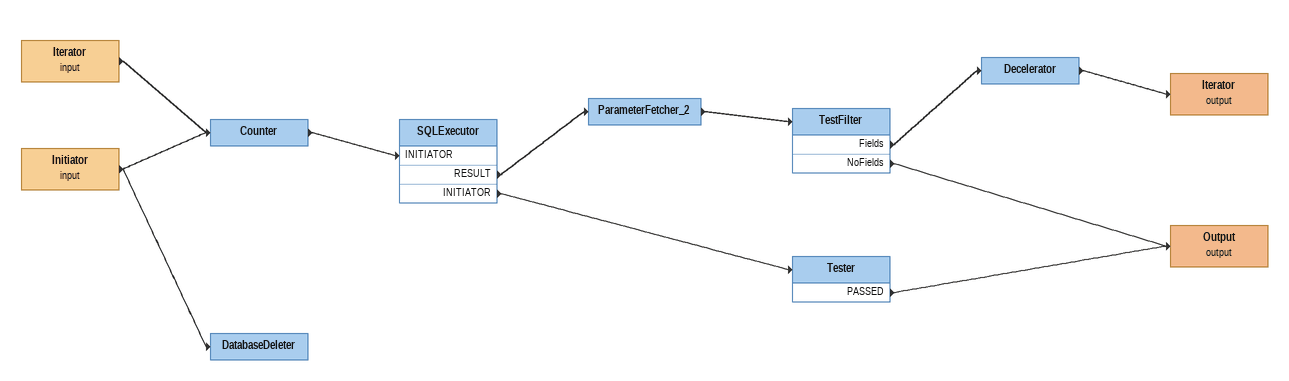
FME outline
Iterator (input)
    -> Counter
Initiator (input)
    -> Counter
    -> DatabaseDeleter
Counter
    -> SQLExecutor [INITIATOR]
SQLExecutor
    RESULT -> ParameterFetcher_2
    INITIATOR -> Tester
ParameterFetcher_2
    -> TestFilter
TestFilter
    Fields -> Decelerator
    NoFields -> Output (output)
Decelerator
    -> Iterator (output)
Iterator (output)
Tester
    PASSED -> Output (output)
Output (output)
DatabaseDeleter
